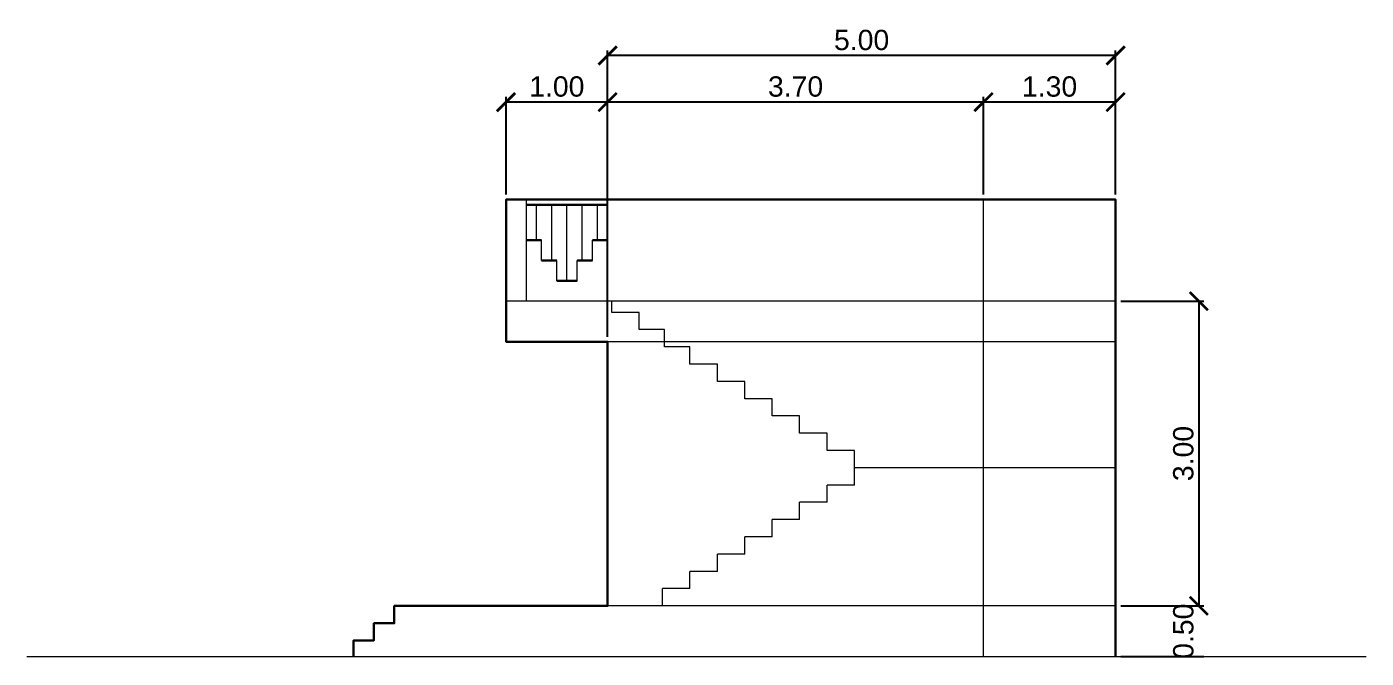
# Model space of a CAD drawing. Header units: metres. Extents: x -460 to 31334, y -1777 to 24987.
# Drawn here: x 237.36 to 250.54, y -737.19 to -730.98 of the extents above; entities that cross this region are included whole.
import ezdxf

# ---------------------------------------------------------------- set-up
doc = ezdxf.new("R2010")
doc.units = ezdxf.units.M
doc.header["$MEASUREMENT"] = 0
doc.layers.get('Defpoints').update_dxf_attribs({"color": 2})
doc.layers.add('01 FURNITURE', color=8, linetype='Continuous')
doc.styles.get("Standard").update_dxf_attribs({"font": 'arial.ttf'})
doc.dimstyles.new('elev', dxfattribs={"dimtxt": 0.2, "dimasz": 0.18, "dimexe": 0.05, "dimexo": 0.05, "dimgap": 0.05, "dimtad": 1, "dimzin": 0, "dimdsep": 46, "dimtxsty": 'Standard', "dimblk": 'ARCHTICK', "dimcen": 0.025, "dimclrd": 256, "dimclre": 256, "dimadec": 0, "dimazin": 0, "dimtfac": 1, "dimtix": 1, "dimtofl": 0, "dimtmove": 0, "dimatfit": 3, "dimldrblk": 'ARCHTICK', "dimfxl": 0.1, "dimtolj": 1, "dimtzin": 0, "dimlwd": -1, "dimlwe": -1, "dimarcsym": 0})

# ---------------------------------------------------------------- blocks, each defined once
blk = doc.blocks.new('_ArchTick')
at = {"color": 0, "linetype": 'ByBlock', "const_width": 0.15}
blk.add_lwpolyline([(-0.5, -0.5), (0.5, 0.5)], dxfattribs=at)
blk = doc.blocks.new('*D338')
at = {"layer": '01 FURNITURE', "transparency": 16777216}
for p, q in [((248.126, -733.677), (248.945, -733.677)), ((248.895, -733.677), (248.895, -736.677)), ((248.126, -736.677), (248.945, -736.677))]:
    blk.add_line(p, q, dxfattribs=at)
at = {"layer": 'Defpoints', "color": 0, "transparency": 16777216}
for p in [(248.076, -733.677), (248.076, -736.677), (248.895, -736.677)]:
    blk.add_point(p, dxfattribs=at)
at = {"layer": '01 FURNITURE', "transparency": 16777216, "xscale": 0.18, "yscale": 0.18, "zscale": 0.18}
for p, rotation in [((248.895, -733.677), 90), ((248.895, -736.677), 270)]:
    blk.add_blockref('_ArchTick', p, dxfattribs=dict(at, rotation=rotation))
at = {"layer": '01 FURNITURE', "color": 0, "lineweight": 9, "transparency": 16777216, "insert": (248.743, -735.177), "char_height": 0.2, "attachment_point": 5, "rotation": 90}
blk.add_mtext('\\A1;3.00', dxfattribs=at)
blk = doc.blocks.new('*D339')
at = {"layer": '01 FURNITURE', "transparency": 16777216}
for p, q in [((248.126, -736.677), (248.945, -736.677)), ((248.126, -737.177), (248.945, -737.177))]:
    blk.add_line(p, q, dxfattribs=at)
at = {"layer": 'Defpoints', "color": 0, "transparency": 16777216}
for p in [(248.076, -736.677), (248.076, -737.177), (248.895, -737.177)]:
    blk.add_point(p, dxfattribs=at)
at = {"layer": '01 FURNITURE', "color": 0, "lineweight": 9, "transparency": 16777216, "insert": (248.743, -736.927), "char_height": 0.2, "attachment_point": 5, "rotation": 90}
blk.add_mtext('\\A1;0.50', dxfattribs=at)
blk = doc.blocks.new('*D340')
at = {"layer": '01 FURNITURE', "transparency": 16777216}
for p, q in [((243.076, -734.027), (243.076, -731.209)), ((248.076, -731.259), (243.076, -731.259)), ((248.076, -732.627), (248.076, -731.209))]:
    blk.add_line(p, q, dxfattribs=at)
at = {"layer": 'Defpoints', "color": 0, "transparency": 16777216}
for p in [(243.076, -731.259), (248.076, -732.677), (243.076, -734.077)]:
    blk.add_point(p, dxfattribs=at)
at = {"layer": '01 FURNITURE', "transparency": 16777216, "xscale": 0.18, "yscale": 0.18, "zscale": 0.18, "rotation": 180}
blk.add_blockref('_ArchTick', (243.076, -731.259), dxfattribs=at)
at = {"layer": '01 FURNITURE', "transparency": 16777216, "xscale": 0.18, "yscale": 0.18, "zscale": 0.18}
blk.add_blockref('_ArchTick', (248.076, -731.259), dxfattribs=at)
at = {"layer": '01 FURNITURE', "color": 0, "lineweight": 9, "transparency": 16777216, "insert": (245.576, -731.107), "char_height": 0.2, "attachment_point": 5}
blk.add_mtext('\\A1;5.00', dxfattribs=at)
blk = doc.blocks.new('*D341')
at = {"layer": '01 FURNITURE', "transparency": 16777216}
for p, q in [((242.076, -732.627), (242.076, -731.667)), ((243.076, -732.627), (243.076, -731.667)), ((243.076, -731.717), (242.076, -731.717))]:
    blk.add_line(p, q, dxfattribs=at)
at = {"layer": 'Defpoints', "color": 0, "transparency": 16777216}
for p in [(242.076, -731.717), (242.076, -732.677), (243.076, -732.677)]:
    blk.add_point(p, dxfattribs=at)
at = {"layer": '01 FURNITURE', "transparency": 16777216, "xscale": 0.18, "yscale": 0.18, "zscale": 0.18, "rotation": 180}
blk.add_blockref('_ArchTick', (242.076, -731.717), dxfattribs=at)
at = {"layer": '01 FURNITURE', "transparency": 16777216, "xscale": 0.18, "yscale": 0.18, "zscale": 0.18}
blk.add_blockref('_ArchTick', (243.076, -731.717), dxfattribs=at)
at = {"layer": '01 FURNITURE', "color": 0, "lineweight": 9, "transparency": 16777216, "insert": (242.576, -731.565), "char_height": 0.2, "attachment_point": 5}
blk.add_mtext('\\A1;1.00', dxfattribs=at)
blk = doc.blocks.new('*D342')
at = {"layer": '01 FURNITURE', "transparency": 16777216}
for p, q in [((246.776, -732.627), (246.776, -731.667)), ((248.076, -732.627), (248.076, -731.667)), ((248.076, -731.717), (246.776, -731.717))]:
    blk.add_line(p, q, dxfattribs=at)
at = {"layer": 'Defpoints', "color": 0, "transparency": 16777216}
for p in [(246.776, -731.717), (246.776, -732.677), (248.076, -732.677)]:
    blk.add_point(p, dxfattribs=at)
at = {"layer": '01 FURNITURE', "transparency": 16777216, "xscale": 0.18, "yscale": 0.18, "zscale": 0.18, "rotation": 180}
blk.add_blockref('_ArchTick', (246.776, -731.717), dxfattribs=at)
at = {"layer": '01 FURNITURE', "transparency": 16777216, "xscale": 0.18, "yscale": 0.18, "zscale": 0.18}
blk.add_blockref('_ArchTick', (248.076, -731.717), dxfattribs=at)
at = {"layer": '01 FURNITURE', "color": 0, "lineweight": 9, "transparency": 16777216, "insert": (247.426, -731.565), "char_height": 0.2, "attachment_point": 5}
blk.add_mtext('\\A1;1.30', dxfattribs=at)
blk = doc.blocks.new('*D343')
at = {"layer": '01 FURNITURE', "transparency": 16777216}
for p, q in [((243.076, -732.627), (243.076, -731.667)), ((246.776, -732.627), (246.776, -731.667)), ((246.776, -731.717), (243.076, -731.717))]:
    blk.add_line(p, q, dxfattribs=at)
at = {"layer": 'Defpoints', "color": 0, "transparency": 16777216}
for p in [(243.076, -731.717), (243.076, -732.677), (246.776, -732.677)]:
    blk.add_point(p, dxfattribs=at)
at = {"layer": '01 FURNITURE', "transparency": 16777216, "xscale": 0.18, "yscale": 0.18, "zscale": 0.18, "rotation": 180}
blk.add_blockref('_ArchTick', (243.076, -731.717), dxfattribs=at)
at = {"layer": '01 FURNITURE', "transparency": 16777216, "xscale": 0.18, "yscale": 0.18, "zscale": 0.18}
blk.add_blockref('_ArchTick', (246.776, -731.717), dxfattribs=at)
at = {"layer": '01 FURNITURE', "color": 0, "lineweight": 9, "transparency": 16777216, "insert": (244.926, -731.565), "char_height": 0.2, "attachment_point": 5}
blk.add_mtext('\\A1;3.70', dxfattribs=at)

msp = doc.modelspace()

# ---------------------------------------------------------------- linework, layer by layer
at = {"layer": '01 FURNITURE', "color": 1, "lineweight": 9}
for p, q in [((248.07616, -732.67745), (242.07616, -732.67745)), ((248.07616, -733.67745), (242.07616, -733.67745)), ((248.07616, -734.07745), (242.07616, -734.07745)), ((248.07616, -735.31745), (245.50616, -735.31745)), ((245.50616, -735.48745), (245.23616, -735.48745)), ((245.23616, -735.65745), (244.96616, -735.65745)), ((244.96616, -735.82745), (244.69616, -735.82745)), ((244.69616, -735.99745), (244.42616, -735.99745)), ((244.42616, -736.16745), (244.15616, -736.16745)), ((244.15616, -736.33745), (243.88616, -736.33745)), ((243.88616, -736.50745), (243.61616, -736.50745)), ((248.07616, -736.67745), (240.97616, -736.67745)), ((240.97616, -736.84745), (240.77616, -736.84745)), ((240.77616, -737.01745), (240.57616, -737.01745)), ((250.54246, -737.17745), (237.35927, -737.17745))]:
    msp.add_line(p, q, dxfattribs=at)
at = {"layer": '01 FURNITURE', "color": 250, "lineweight": 9}
for p, q in [((242.07616, -734.07745), (242.07616, -732.67745)), ((242.27616, -733.67745), (242.27616, -732.67745)), ((243.07616, -733.67745), (243.07616, -732.67745)), ((246.77616, -737.17745), (246.77616, -732.67745)), ((248.07616, -737.17745), (248.07616, -732.67745)), ((242.42616, -733.27745), (242.42616, -733.07745)), ((242.92616, -733.27745), (242.92616, -733.07745)), ((242.57616, -733.47745), (242.57616, -733.27745)), ((242.77616, -733.47745), (242.77616, -733.27745)), ((243.07616, -736.67745), (243.07616, -734.07745)), ((245.50616, -735.48745), (245.50616, -735.31745)), ((245.23616, -735.65745), (245.23616, -735.48745)), ((244.96616, -735.82745), (244.96616, -735.65745)), ((244.69616, -735.99745), (244.69616, -735.82745)), ((244.42616, -736.16745), (244.42616, -735.99745)), ((244.15616, -736.33745), (244.15616, -736.16745)), ((243.88616, -736.50745), (243.88616, -736.33745)), ((243.61616, -736.67745), (243.61616, -736.50745)), ((240.97616, -736.84745), (240.97616, -736.67745)), ((240.77616, -737.01745), (240.77616, -736.84745)), ((240.57616, -737.17745), (240.57616, -737.01745))]:
    msp.add_line(p, q, dxfattribs=at)
at = {"layer": '01 FURNITURE', "color": 3, "lineweight": 30}
msp.add_line((243.07616, -732.72745), (242.27616, -732.72745), dxfattribs=at)
at = {"layer": '01 FURNITURE', "color": 4, "lineweight": 20}
for p, q in [((242.37616, -733.07745), (242.37616, -732.72745)), ((242.52616, -733.27745), (242.52616, -732.72745)), ((242.67616, -733.47745), (242.67616, -732.72745)), ((242.82616, -733.27745), (242.82616, -732.72745)), ((242.97616, -733.07745), (242.97616, -732.72745))]:
    msp.add_line(p, q, dxfattribs=at)
at = {"layer": '01 FURNITURE', "color": 1, "lineweight": 30}
for p, q in [((242.42616, -733.07745), (242.27616, -733.07745)), ((243.07616, -733.07745), (242.92616, -733.07745)), ((242.57616, -733.27745), (242.42616, -733.27745)), ((242.92616, -733.27745), (242.77616, -733.27745)), ((242.77616, -733.47745), (242.57616, -733.47745))]:
    msp.add_line(p, q, dxfattribs=at)
at = {"layer": '01 FURNITURE', "color": 4, "lineweight": 9}
for p, q in [((243.11616, -733.78745), (243.11616, -733.67745)), ((243.38616, -733.78745), (243.11616, -733.78745)), ((243.38616, -733.95745), (243.38616, -733.78745)), ((243.63616, -733.95745), (243.38616, -733.95745)), ((243.63616, -734.12745), (243.63616, -733.95745)), ((243.88616, -734.12745), (243.63616, -734.12745)), ((243.88616, -734.29745), (243.88616, -734.12745)), ((244.15616, -734.29745), (243.88616, -734.29745)), ((244.15616, -734.46745), (244.15616, -734.29745)), ((244.42616, -734.46745), (244.15616, -734.46745)), ((244.42616, -734.63745), (244.42616, -734.46745)), ((244.69616, -734.63745), (244.42616, -734.63745)), ((244.69616, -734.80745), (244.69616, -734.63745)), ((244.96616, -734.80745), (244.69616, -734.80745)), ((244.96616, -734.97745), (244.96616, -734.80745)), ((245.23616, -734.97745), (244.96616, -734.97745)), ((245.23616, -735.14745), (245.23616, -734.97745)), ((245.50616, -735.14745), (245.23616, -735.14745)), ((245.50616, -735.31745), (245.50616, -735.14745))]:
    msp.add_line(p, q, dxfattribs=at)
at = {"layer": '01 FURNITURE', "color": 4, "lineweight": 30}
msp.add_lwpolyline([(248.07616, -737.17745), (248.07616, -732.67745), (242.07616, -732.67745), (242.07616, -734.07745), (243.07616, -734.07745), (243.07616, -736.67745), (240.97616, -736.67745), (240.97616, -736.84745), (240.77616, -736.84745), (240.77616, -737.01745), (240.57616, -737.01745), (240.57616, -737.17745)], dxfattribs=at)

# ---------------------------------------------------------------- dimensions: what is measured, and where the dimension line sits
at = {"layer": '01 FURNITURE', "color": 250, "lineweight": 9}
for base, p1, p2, angle, picture, middle in [((243.07616, -731.2591), (248.07616, -732.67745), (243.07616, -734.07745), 180, '*D340', (245.57616, -731.10699)), ((242.07616, -731.71706), (243.07616, -732.67745), (242.07616, -732.67745), 180, '*D341', (242.57616, -731.56495)), ((248.89477, -736.67745), (248.07616, -733.67745), (248.07616, -736.67745), 90, '*D338', (248.74259, -735.17745)), ((248.89477, -737.17745), (248.07616, -736.67745), (248.07616, -737.17745), 90, '*D339', (248.74266, -736.92745))]:
    dim = msp.add_linear_dim(base=base, p1=p1, p2=p2, angle=angle, dimstyle='elev', dxfattribs=at)
    dim.commit()
    dim.dimension.update_dxf_attribs({"geometry": picture, "text_midpoint": middle})
at = {"layer": '01 FURNITURE', "color": 4, "lineweight": 9}
for base, p1, p2, picture, middle in [((243.07616, -731.71706), (246.77616, -732.67745), (243.07616, -732.67745), '*D343', (244.92616, -731.56488)), ((246.77616, -731.71706), (248.07616, -732.67745), (246.77616, -732.67745), '*D342', (247.42616, -731.56488))]:
    dim = msp.add_linear_dim(base=base, p1=p1, p2=p2, angle=180, dimstyle='elev', dxfattribs=at)
    dim.commit()
    dim.dimension.update_dxf_attribs({"geometry": picture, "text_midpoint": middle})

doc.saveas('drawing.dxf')
